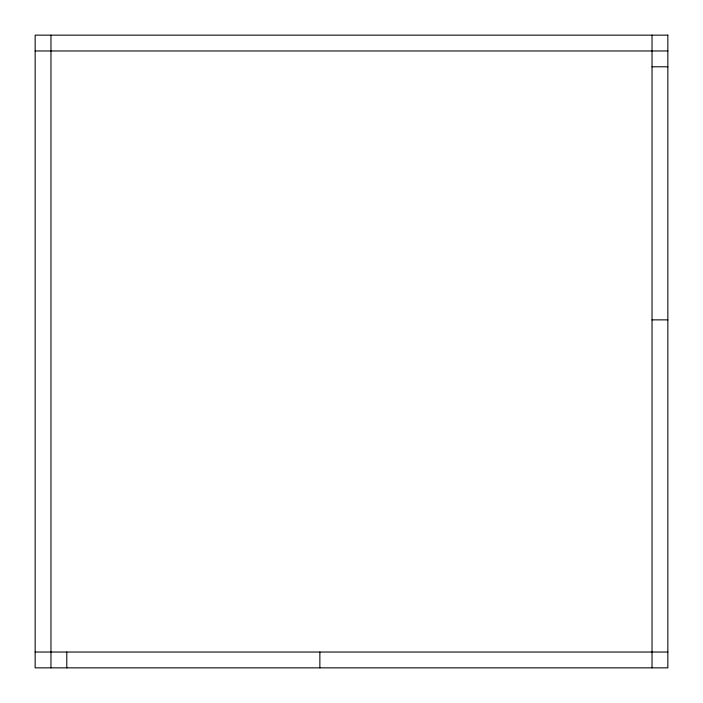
<?xml version="1.0" encoding="UTF-8"?>
<svg xmlns="http://www.w3.org/2000/svg" width="703" height="703" viewBox="0 0 703 703"><rect width="100%" height="100%" fill="white"/><g stroke="black" fill="none" stroke-linecap="round" stroke-linejoin="round"><path stroke-width="1.05" d="M35.15 50.968L667.85 50.968M652.033 66.785L667.85 66.785M652.033 319.865L667.85 319.865M35.15 652.033L667.85 652.033M652.033 35.15L652.033 667.85M319.865 652.033L319.865 667.85M66.785 652.033L66.785 667.85M50.968 35.15L50.968 667.85M667.85 35.15L35.15 35.15L35.15 667.85L667.85 667.85L667.85 35.15"/></g></svg>
